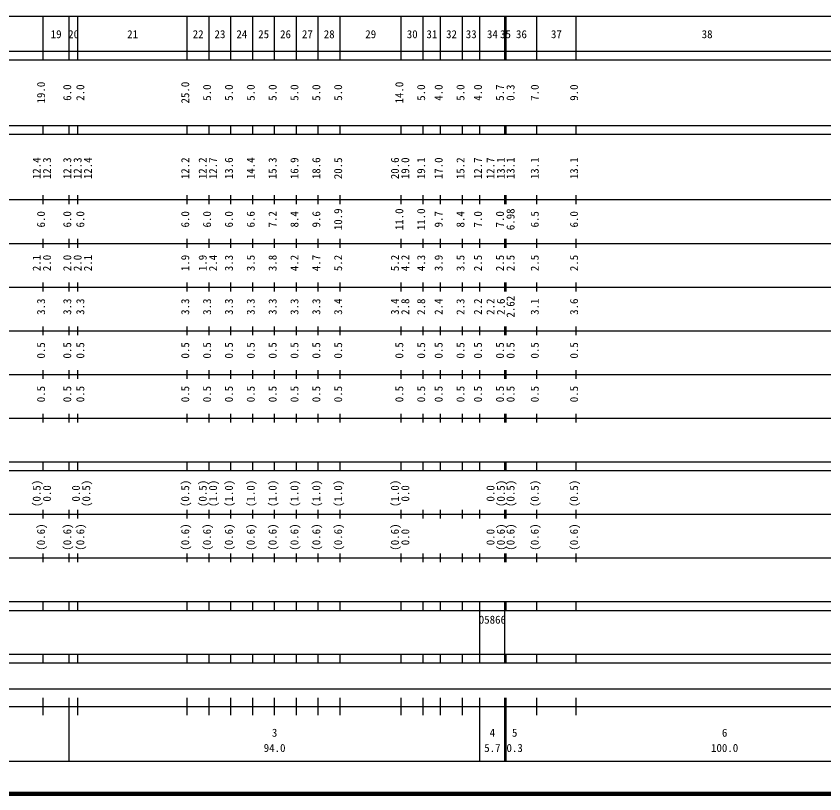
# Model space of a CAD drawing. Units: millimetres on the paper, enlarged 1000 times. Extents: x 40000 to 680000, y 20000 to 380000.
# Drawn here: x 255846 to 440712, y 20000 to 198000 of the extents above; entities that cross this region are included whole.
import ezdxf
from ezdxf.enums import TextEntityAlignment as Align

# ---------------------------------------------------------------- set-up
doc = ezdxf.new("R2010")
doc.units = ezdxf.units.MM
doc.header["$LTSCALE"] = 1000
doc.layers.add('M-TTL', color=2, linetype='Continuous', lineweight=140)
doc.layers.add('M-TTL-BAND', color=7, linetype='Continuous', lineweight=25)
doc.styles.add('ＭＳ ゴシック', font='')
doc.styles.get('ＭＳ ゴシック').set_extended_font_data('MS Gothic')

msp = doc.modelspace()

# ---------------------------------------------------------------- linework, layer by layer
at = {"layer": 'M-TTL'}
msp.add_line((40000, 20000), (680000, 20000), dxfattribs=at)
at = {"layer": 'M-TTL-BAND'}
for p, q in [((68000, 198000), (579000, 198000)), ((262000, 188000), (262000, 198000)), ((268000, 188000), (268000, 198000)), ((270000, 188000), (270000, 198000)), ((295000, 188000), (295000, 198000)), ((300000, 188000), (300000, 198000)), ((305000, 188000), (305000, 198000)), ((310000, 188000), (310000, 198000)), ((315000, 188000), (315000, 198000)), ((320000, 188000), (320000, 198000)), ((325000, 188000), (325000, 198000)), ((330000, 188000), (330000, 198000)), ((344000, 188000), (344000, 198000)), ((349000, 188000), (349000, 198000)), ((353000, 188000), (353000, 198000)), ((358000, 188000), (358000, 198000)), ((362000, 188000), (362000, 198000)), ((367700, 188000), (367700, 198000)), ((368000, 188000), (368000, 198000)), ((375000, 188000), (375000, 198000)), ((384000, 188000), (384000, 198000)), ((40000, 190000), (579000, 190000)), ((40000, 188000), (579000, 188000)), ((40000, 173000), (579000, 173000)), ((262000, 171000), (262000, 173000)), ((268000, 171000), (268000, 173000)), ((270000, 171000), (270000, 173000)), ((295000, 171000), (295000, 173000)), ((300000, 171000), (300000, 173000)), ((305000, 171000), (305000, 173000)), ((310000, 171000), (310000, 173000)), ((315000, 171000), (315000, 173000)), ((320000, 171000), (320000, 173000)), ((325000, 171000), (325000, 173000)), ((330000, 171000), (330000, 173000)), ((344000, 171000), (344000, 173000)), ((349000, 171000), (349000, 173000)), ((353000, 171000), (353000, 173000)), ((358000, 171000), (358000, 173000)), ((362000, 171000), (362000, 173000)), ((367700, 171000), (367700, 173000)), ((368000, 171000), (368000, 173000)), ((375000, 171000), (375000, 173000)), ((384000, 171000), (384000, 173000)), ((40000, 171000), (579000, 171000)), ((40000, 156000), (579000, 156000)), ((262000, 155000), (262000, 157000)), ((268000, 155000), (268000, 157000)), ((270000, 155000), (270000, 157000)), ((295000, 155000), (295000, 157000)), ((300000, 155000), (300000, 157000)), ((305000, 155000), (305000, 157000)), ((310000, 155000), (310000, 157000)), ((315000, 155000), (315000, 157000)), ((320000, 155000), (320000, 157000)), ((325000, 155000), (325000, 157000)), ((330000, 155000), (330000, 157000)), ((344000, 155000), (344000, 157000)), ((349000, 155000), (349000, 157000)), ((353000, 155000), (353000, 157000)), ((358000, 155000), (358000, 157000)), ((362000, 155000), (362000, 157000)), ((367700, 155000), (367700, 157000)), ((368000, 155000), (368000, 157000)), ((375000, 155000), (375000, 157000)), ((384000, 155000), (384000, 157000)), ((262000, 145000), (262000, 147000)), ((268000, 145000), (268000, 147000)), ((270000, 145000), (270000, 147000)), ((295000, 145000), (295000, 147000)), ((300000, 145000), (300000, 147000)), ((305000, 145000), (305000, 147000)), ((310000, 145000), (310000, 147000)), ((315000, 145000), (315000, 147000)), ((320000, 145000), (320000, 147000)), ((325000, 145000), (325000, 147000)), ((330000, 145000), (330000, 147000)), ((344000, 145000), (344000, 147000)), ((349000, 145000), (349000, 147000)), ((353000, 145000), (353000, 147000)), ((358000, 145000), (358000, 147000)), ((362000, 145000), (362000, 147000)), ((367700, 145000), (367700, 147000)), ((368000, 145000), (368000, 147000)), ((375000, 145000), (375000, 147000)), ((384000, 145000), (384000, 147000)), ((46000, 146000), (579000, 146000)), ((262000, 135000), (262000, 137000)), ((268000, 135000), (268000, 137000)), ((270000, 135000), (270000, 137000)), ((295000, 135000), (295000, 137000)), ((300000, 135000), (300000, 137000)), ((305000, 135000), (305000, 137000)), ((310000, 135000), (310000, 137000)), ((315000, 135000), (315000, 137000)), ((320000, 135000), (320000, 137000)), ((325000, 135000), (325000, 137000)), ((330000, 135000), (330000, 137000)), ((344000, 135000), (344000, 137000)), ((349000, 135000), (349000, 137000)), ((353000, 135000), (353000, 137000)), ((358000, 135000), (358000, 137000)), ((362000, 135000), (362000, 137000)), ((367700, 135000), (367700, 137000)), ((368000, 135000), (368000, 137000)), ((375000, 135000), (375000, 137000)), ((384000, 135000), (384000, 137000)), ((52000, 136000), (579000, 136000)), ((46000, 126000), (579000, 126000)), ((262000, 125000), (262000, 127000)), ((268000, 125000), (268000, 127000)), ((270000, 125000), (270000, 127000)), ((295000, 125000), (295000, 127000)), ((300000, 125000), (300000, 127000)), ((305000, 125000), (305000, 127000)), ((310000, 125000), (310000, 127000)), ((315000, 125000), (315000, 127000)), ((320000, 125000), (320000, 127000)), ((325000, 125000), (325000, 127000)), ((330000, 125000), (330000, 127000)), ((344000, 125000), (344000, 127000)), ((349000, 125000), (349000, 127000)), ((353000, 125000), (353000, 127000)), ((358000, 125000), (358000, 127000)), ((362000, 125000), (362000, 127000)), ((367700, 125000), (367700, 127000)), ((368000, 125000), (368000, 127000)), ((375000, 125000), (375000, 127000)), ((384000, 125000), (384000, 127000)), ((262000, 115000), (262000, 117000)), ((268000, 115000), (268000, 117000)), ((270000, 115000), (270000, 117000)), ((295000, 115000), (295000, 117000)), ((300000, 115000), (300000, 117000)), ((305000, 115000), (305000, 117000)), ((310000, 115000), (310000, 117000)), ((315000, 115000), (315000, 117000)), ((320000, 115000), (320000, 117000)), ((325000, 115000), (325000, 117000)), ((330000, 115000), (330000, 117000)), ((344000, 115000), (344000, 117000)), ((349000, 115000), (349000, 117000)), ((353000, 115000), (353000, 117000)), ((358000, 115000), (358000, 117000)), ((362000, 115000), (362000, 117000)), ((367700, 115000), (367700, 117000)), ((368000, 115000), (368000, 117000)), ((375000, 115000), (375000, 117000)), ((384000, 115000), (384000, 117000)), ((52000, 116000), (579000, 116000)), ((46000, 106000), (579000, 106000)), ((262000, 105000), (262000, 107000)), ((268000, 105000), (268000, 107000)), ((270000, 105000), (270000, 107000)), ((295000, 105000), (295000, 107000)), ((300000, 105000), (300000, 107000)), ((305000, 105000), (305000, 107000)), ((310000, 105000), (310000, 107000)), ((315000, 105000), (315000, 107000)), ((320000, 105000), (320000, 107000)), ((325000, 105000), (325000, 107000)), ((330000, 105000), (330000, 107000)), ((344000, 105000), (344000, 107000)), ((349000, 105000), (349000, 107000)), ((353000, 105000), (353000, 107000)), ((358000, 105000), (358000, 107000)), ((362000, 105000), (362000, 107000)), ((367700, 105000), (367700, 107000)), ((368000, 105000), (368000, 107000)), ((375000, 105000), (375000, 107000)), ((384000, 105000), (384000, 107000)), ((40000, 96000), (579000, 96000)), ((262000, 94000), (262000, 96000)), ((268000, 94000), (268000, 96000)), ((270000, 94000), (270000, 96000)), ((295000, 94000), (295000, 96000)), ((300000, 94000), (300000, 96000)), ((305000, 94000), (305000, 96000)), ((310000, 94000), (310000, 96000)), ((315000, 94000), (315000, 96000)), ((320000, 94000), (320000, 96000)), ((325000, 94000), (325000, 96000)), ((330000, 94000), (330000, 96000)), ((344000, 94000), (344000, 96000)), ((349000, 94000), (349000, 96000)), ((353000, 94000), (353000, 96000)), ((358000, 94000), (358000, 96000)), ((362000, 94000), (362000, 96000)), ((367700, 94000), (367700, 96000)), ((368000, 94000), (368000, 96000)), ((375000, 94000), (375000, 96000)), ((384000, 94000), (384000, 96000)), ((40000, 94000), (579000, 94000)), ((49000, 84000), (579000, 84000)), ((262000, 83000), (262000, 85000)), ((268000, 83000), (268000, 85000)), ((270000, 83000), (270000, 85000)), ((295000, 83000), (295000, 85000)), ((300000, 83000), (300000, 85000)), ((305000, 83000), (305000, 85000)), ((310000, 83000), (310000, 85000)), ((315000, 83000), (315000, 85000)), ((320000, 83000), (320000, 85000)), ((325000, 83000), (325000, 85000)), ((330000, 83000), (330000, 85000)), ((344000, 83000), (344000, 85000)), ((349000, 83000), (349000, 85000)), ((353000, 83000), (353000, 85000)), ((358000, 83000), (358000, 85000)), ((362000, 83000), (362000, 85000)), ((367700, 83000), (367700, 85000)), ((368000, 83000), (368000, 85000)), ((375000, 83000), (375000, 85000)), ((384000, 83000), (384000, 85000)), ((40000, 74000), (579000, 74000)), ((262000, 73000), (262000, 75000)), ((268000, 73000), (268000, 75000)), ((270000, 73000), (270000, 75000)), ((295000, 73000), (295000, 75000)), ((300000, 73000), (300000, 75000)), ((305000, 73000), (305000, 75000)), ((310000, 73000), (310000, 75000)), ((315000, 73000), (315000, 75000)), ((320000, 73000), (320000, 75000)), ((325000, 73000), (325000, 75000)), ((330000, 73000), (330000, 75000)), ((344000, 73000), (344000, 75000)), ((349000, 73000), (349000, 75000)), ((353000, 73000), (353000, 75000)), ((358000, 73000), (358000, 75000)), ((362000, 73000), (362000, 75000)), ((367700, 73000), (367700, 75000)), ((368000, 73000), (368000, 75000)), ((375000, 73000), (375000, 75000)), ((384000, 73000), (384000, 75000)), ((40000, 64000), (579000, 64000)), ((262000, 62000), (262000, 64000)), ((268000, 62000), (268000, 64000)), ((270000, 62000), (270000, 64000)), ((295000, 62000), (295000, 64000)), ((300000, 62000), (300000, 64000)), ((305000, 62000), (305000, 64000)), ((310000, 62000), (310000, 64000)), ((315000, 62000), (315000, 64000)), ((320000, 62000), (320000, 64000)), ((325000, 62000), (325000, 64000)), ((330000, 62000), (330000, 64000)), ((344000, 62000), (344000, 64000)), ((349000, 62000), (349000, 64000)), ((353000, 62000), (353000, 64000)), ((358000, 62000), (358000, 64000)), ((362000, 62000), (362000, 64000)), ((367700, 62000), (367700, 64000)), ((368000, 62000), (368000, 64000)), ((375000, 62000), (375000, 64000)), ((384000, 62000), (384000, 64000)), ((40000, 62000), (579000, 62000)), ((362000, 52000), (362000, 62000)), ((367700, 52000), (367700, 62000)), ((40000, 52000), (579000, 52000)), ((262000, 50000), (262000, 52000)), ((268000, 50000), (268000, 52000)), ((270000, 50000), (270000, 52000)), ((295000, 50000), (295000, 52000)), ((300000, 50000), (300000, 52000)), ((305000, 50000), (305000, 52000)), ((310000, 50000), (310000, 52000)), ((315000, 50000), (315000, 52000)), ((320000, 50000), (320000, 52000)), ((325000, 50000), (325000, 52000)), ((330000, 50000), (330000, 52000)), ((344000, 50000), (344000, 52000)), ((349000, 50000), (349000, 52000)), ((353000, 50000), (353000, 52000)), ((358000, 50000), (358000, 52000)), ((362000, 50000), (362000, 52000)), ((367700, 50000), (367700, 52000)), ((368000, 50000), (368000, 52000)), ((375000, 50000), (375000, 52000)), ((384000, 50000), (384000, 52000)), ((40000, 50000), (579000, 50000)), ((71000, 44000), (570000, 44000)), ((262000, 38000), (262000, 42000)), ((268000, 27500), (268000, 42000)), ((270000, 38000), (270000, 42000)), ((295000, 38000), (295000, 42000)), ((300000, 38000), (300000, 42000)), ((305000, 38000), (305000, 42000)), ((310000, 38000), (310000, 42000)), ((315000, 38000), (315000, 42000)), ((320000, 38000), (320000, 42000)), ((325000, 38000), (325000, 42000)), ((330000, 38000), (330000, 42000)), ((344000, 38000), (344000, 42000)), ((349000, 38000), (349000, 42000)), ((353000, 38000), (353000, 42000)), ((358000, 38000), (358000, 42000)), ((362000, 27500), (362000, 42000)), ((367700, 27500), (367700, 42000)), ((368000, 27500), (368000, 42000)), ((375000, 38000), (375000, 42000)), ((384000, 38000), (384000, 42000)), ((40000, 40000), (579000, 40000)), ((68000, 27500), (579000, 27500))]:
    msp.add_line(p, q, dxfattribs=at)

# ---------------------------------------------------------------- texts
at = {"layer": 'M-TTL-BAND', "style": 'ＭＳ ゴシック'}
for s, p in [('19', (265000, 192405)), ('20', (269000, 192405)), ('21', (282500, 192405)), ('22', (297500, 192405)), ('23', (302500, 192405)), ('24', (307500, 192405)), ('25', (312500, 192405)), ('26', (317500, 192405)), ('27', (322500, 192405)), ('28', (327500, 192405)), ('29', (337000, 192405)), ('30', (346500, 192405)), ('31', (351000, 192405)), ('32', (355500, 192405)), ('33', (360000, 192405)), ('34', (364850, 192405)), ('35', (367850, 192405)), ('36', (371500, 192405)), ('37', (379500, 192405)), ('38', (414000, 192405)), ('3', (315000, 32523)), ('4', (364850, 32523)), ('5', (369941, 32523)), ('6', (418000, 32523)), ('94.0', (315000, 29033)), ('5.7', (364850, 29033)), ('0.3', (369941, 29033)), ('100.0', (418000, 29033))]:
    msp.add_text(s, height=1833, dxfattribs=at).set_placement(p, align=Align.BOTTOM_CENTER)
for s, p in [('19.0', (263000, 180500)), ('6.0', (269000, 180500)), ('2.0', (271987, 180500)), ('25.0', (296000, 180500)), ('5.0', (301000, 180500)), ('5.0', (306000, 180500)), ('5.0', (311000, 180500)), ('5.0', (316000, 180500)), ('5.0', (321000, 180500)), ('5.0', (326000, 180500)), ('5.0', (331000, 180500)), ('14.0', (345000, 180500)), ('5.0', (350000, 180500)), ('4.0', (354000, 180500)), ('5.0', (359000, 180500)), ('4.0', (363000, 180500)), ('5.7', (368039, 180500)), ('0.3', (370462, 180500)), ('7.0', (376000, 180500)), ('9.0', (385000, 180500)), ('12.4', (262000, 163174)), ('12.3', (264370, 163174)), ('12.3', (269000, 163174)), ('12.3', (271367, 163174)), ('12.4', (273737, 163174)), ('12.2', (296000, 163174)), ('12.2', (300000, 163174)), ('12.7', (302370, 163174)), ('13.6', (306000, 163174)), ('14.4', (311000, 163174)), ('15.3', (316000, 163174)), ('16.9', (321000, 163174)), ('18.6', (326000, 163174)), ('20.5', (331000, 163174)), ('20.6', (344000, 163174)), ('19.0', (346370, 163174)), ('19.1', (350000, 163174)), ('17.0', (354000, 163174)), ('15.2', (359000, 163174)), ('12.7', (363000, 163174)), ('12.7', (365872, 163174)), ('13.1', (368242, 163174)), ('13.1', (370462, 163174)), ('13.1', (376000, 163174)), ('13.1', (385000, 163174)), ('10.9', (331000, 151500)), ('11.0', (345000, 151500)), ('11.0', (350000, 151500)), ('6.98', (370462, 151500)), ('6.0', (263000, 151500)), ('6.0', (269000, 151500)), ('6.0', (271987, 151500)), ('6.0', (296000, 151500)), ('6.0', (301000, 151500)), ('6.0', (306000, 151500)), ('6.6', (311000, 151500)), ('7.2', (316000, 151500)), ('8.4', (321000, 151500)), ('9.6', (326000, 151500)), ('9.7', (354000, 151500)), ('8.4', (359000, 151500)), ('7.0', (363000, 151500)), ('7.0', (368039, 151500)), ('6.5', (376000, 151500)), ('6.0', (385000, 151500)), ('2.1', (262000, 141500)), ('2.0', (264370, 141500)), ('2.0', (269000, 141500)), ('2.0', (271367, 141500)), ('2.1', (273737, 141500)), ('1.9', (296000, 141500)), ('1.9', (300000, 141500)), ('2.4', (302370, 141500)), ('3.3', (306000, 141500)), ('3.5', (311000, 141500)), ('3.8', (316000, 141500)), ('4.2', (321000, 141500)), ('4.7', (326000, 141500)), ('5.2', (331000, 141500)), ('5.2', (344000, 141500)), ('4.2', (346370, 141500)), ('4.3', (350000, 141500)), ('3.9', (354000, 141500)), ('3.5', (359000, 141500)), ('2.5', (363000, 141500)), ('2.5', (368039, 141500)), ('2.5', (370462, 141500)), ('2.5', (376000, 141500)), ('2.5', (385000, 141500)), ('3.3', (263000, 131500)), ('3.3', (269000, 131500)), ('3.3', (271987, 131500)), ('3.3', (296000, 131500)), ('3.3', (301000, 131500)), ('3.3', (306000, 131500)), ('3.3', (311000, 131500)), ('3.3', (316000, 131500)), ('3.3', (321000, 131500)), ('3.3', (326000, 131500)), ('3.4', (331000, 131500)), ('3.4', (344000, 131500)), ('2.8', (346370, 131500)), ('2.8', (350000, 131500)), ('2.4', (354000, 131500)), ('2.3', (359000, 131500)), ('2.2', (363000, 131500)), ('2.2', (365872, 131500)), ('2.6', (368242, 131500)), ('2.62', (370462, 131500)), ('3.1', (376000, 131500)), ('3.6', (385000, 131500)), ('0.5', (263000, 121500)), ('0.5', (269000, 121500)), ('0.5', (271987, 121500)), ('0.5', (296000, 121500)), ('0.5', (301000, 121500)), ('0.5', (306000, 121500)), ('0.5', (311000, 121500)), ('0.5', (316000, 121500)), ('0.5', (321000, 121500)), ('0.5', (326000, 121500)), ('0.5', (331000, 121500)), ('0.5', (345000, 121500)), ('0.5', (350000, 121500)), ('0.5', (354000, 121500)), ('0.5', (359000, 121500)), ('0.5', (363000, 121500)), ('0.5', (368039, 121500)), ('0.5', (370462, 121500)), ('0.5', (376000, 121500)), ('0.5', (385000, 121500)), ('0.5', (263000, 111500)), ('0.5', (269000, 111500)), ('0.5', (271987, 111500)), ('0.5', (296000, 111500)), ('0.5', (301000, 111500)), ('0.5', (306000, 111500)), ('0.5', (311000, 111500)), ('0.5', (316000, 111500)), ('0.5', (321000, 111500)), ('0.5', (326000, 111500)), ('0.5', (331000, 111500)), ('0.5', (345000, 111500)), ('0.5', (350000, 111500)), ('0.5', (354000, 111500)), ('0.5', (359000, 111500)), ('0.5', (363000, 111500)), ('0.5', (368039, 111500)), ('0.5', (370462, 111500)), ('0.5', (376000, 111500)), ('0.5', (385000, 111500)), ('(0.5)', (262000, 88764)), ('(0.5)', (273357, 88764)), ('(0.5)', (296000, 88764)), ('(0.5)', (300000, 88764)), ('(1.0)', (302370, 88764)), ('(1.0)', (306000, 88764)), ('(1.0)', (311000, 88764)), ('(1.0)', (316000, 88764)), ('(1.0)', (321000, 88764)), ('(1.0)', (326000, 88764)), ('(1.0)', (331000, 88764)), ('(1.0)', (344000, 88764)), ('(0.5)', (368242, 88764)), ('(0.5)', (370462, 88764)), ('(0.5)', (376000, 88764)), ('(0.5)', (385000, 88764)), ('0.0', (264370, 88764)), ('0.0', (270987, 88764)), ('0.0', (346370, 88764)), ('0.0', (365872, 88764)), ('(0.6)', (263000, 78764)), ('(0.6)', (269000, 78764)), ('(0.6)', (271987, 78764)), ('(0.6)', (296000, 78764)), ('(0.6)', (301000, 78764)), ('(0.6)', (306000, 78764)), ('(0.6)', (311000, 78764)), ('(0.6)', (316000, 78764)), ('(0.6)', (321000, 78764)), ('(0.6)', (326000, 78764)), ('(0.6)', (331000, 78764)), ('(0.6)', (344000, 78764)), ('(0.6)', (368242, 78764)), ('(0.6)', (370462, 78764)), ('(0.6)', (376000, 78764)), ('(0.6)', (385000, 78764)), ('0.0', (346370, 78764)), ('0.0', (365872, 78764))]:
    msp.add_text(s, height=1833, rotation=90, dxfattribs=at).set_placement(p, align=Align.BOTTOM_CENTER)
msp.add_text('05866', height=1833, dxfattribs=at).set_placement((361725, 58405), align=Align.BOTTOM_LEFT)

doc.saveas('drawing.dxf')
